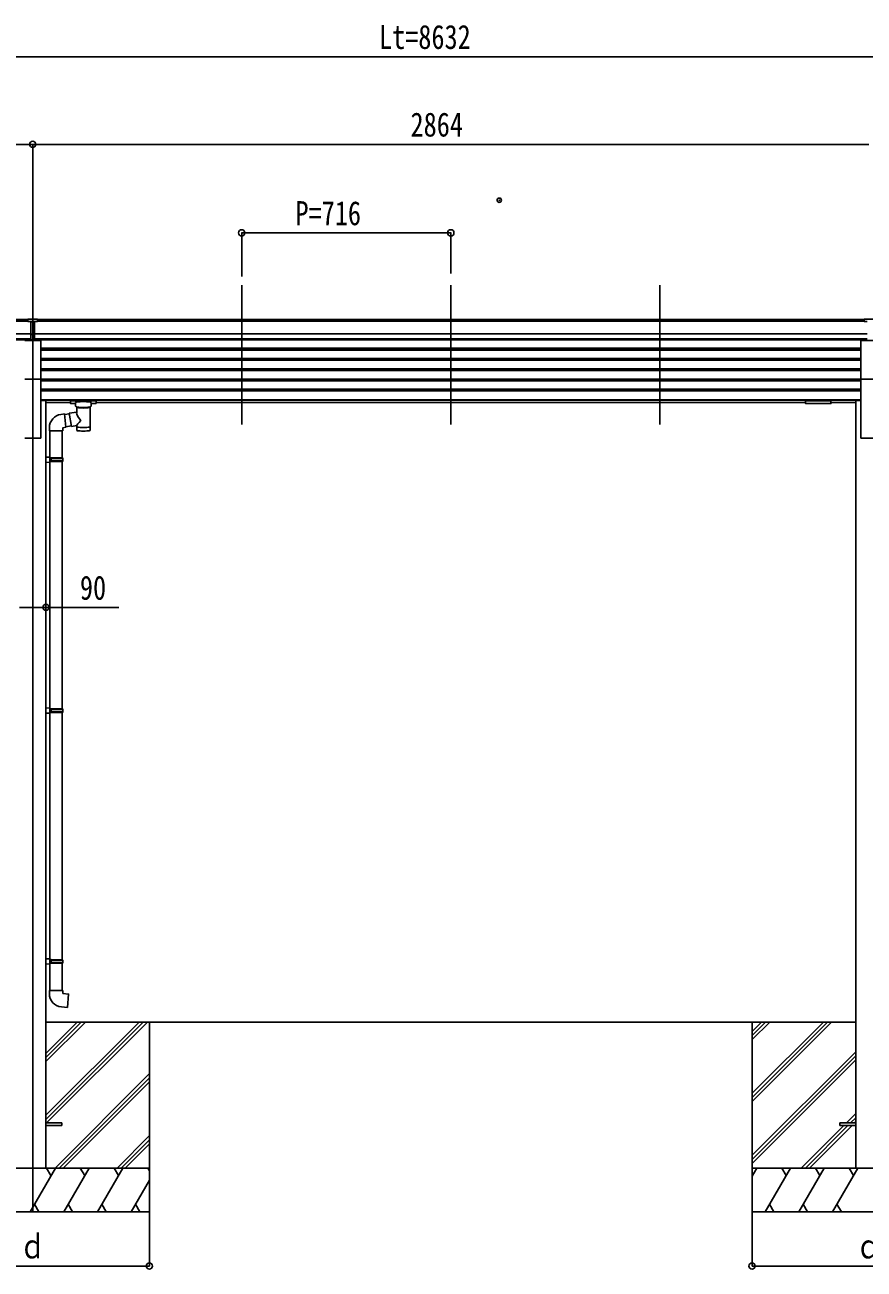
# Model space of a CAD drawing. Units: millimetres, scale not verified. Extents: x -10512 to 10512, y -7425 to 7425.
# Drawn here: x -1379 to 1495, y -4046 to 216 of the extents above; entities that cross this region are included whole.
import ezdxf
from ezdxf.enums import TextEntityAlignment as Align

# ---------------------------------------------------------------- set-up
doc = ezdxf.new("R2010")
doc.units = ezdxf.units.MM
doc.header["$LTSCALE"] = 30
doc.header["$PDMODE"] = 32
doc.header["$PDSIZE"] = 15
for name, color, linetype in [('0-3_YKK_12', 2, 'Continuous'), ('0-4_YKK_13', 4, 'Continuous'), ('0-5_YKK_A1', 4, 'Continuous'), ('0-6_YKK_D', 6, 'Continuous')]:
    doc.layers.add(name, color=color, linetype=linetype)
doc.styles.add('ＭＳ ゴシック', font='')
doc.styles.get('ＭＳ ゴシック').set_extended_font_data('MS Gothic')

msp = doc.modelspace()

# ---------------------------------------------------------------- linework, layer by layer
at = {"layer": '0-3_YKK_12'}
for p, q in [((-1352.1, -675.67), (-1352.1, -3850.07)), ((-636.1, -675.67), (-636.1, -1153.19)), ((79.9, -675.67), (79.9, -1153.19)), ((795.9, -675.67), (795.9, -1153.19))]:
    msp.add_line(p, q, dxfattribs=at)
at = {"layer": '0-4_YKK_13'}
for p, q in [((-1368.6, -800.09), (-1368.6, -792.24)), ((-1368.6, -800.09), (-1358.6, -800.09)), ((-1352.1, -800.91), (-1358.6, -800.51)), ((-1358.6, -802.09), (-1345.6, -802.09)), ((-1345.6, -800.57), (-1352.1, -800.88)), ((-1345.6, -863.72), (-1345.6, -798.44)), ((1495.4, -800.09), (1495.4, -792.24)), ((1495.4, -800.09), (1505.4, -800.09)), ((-1358.6, -843.61), (-1352.1, -843.77)), ((-1352.1, -843.77), (-1345.6, -843.61)), ((-1379.6, -865.7), (-1324.6, -865.7)), ((-1358.6, -862.65), (-1352.1, -863.05)), ((-1352.1, -863.05), (-1345.6, -862.65)), ((-1324.6, -997.5), (-1324.6, -865.7)), ((1484.4, -997.5), (1484.4, -865.7)), ((1484.4, -865.7), (1539.4, -865.7)), ((-1379.6, -997.5), (-1324.6, -997.5)), ((1484.4, -997.5), (1539.4, -997.5)), ((-1222.1, -1070.36), (-1222.1, -1081.12)), ((-1137.1, -1069.69), (-1220.1, -1069.69)), ((-1137.1, -1071.87), (-1220.1, -1071.87)), ((-1205.6, -1081.78), (-1220.1, -1081.78)), ((-1205.6, -1088.59), (-1205.6, -1078.31)), ((-1201.5, -1110.66), (-1201.5, -1093.08)), ((-1155.7, -1093.09), (-1155.68, -1173.38)), ((-1151.6, -1088.59), (-1151.6, -1078.31)), ((-1137.1, -1081.78), (-1151.6, -1081.78)), ((-1135.1, -1070.36), (-1135.1, -1081.12)), ((-1135.1, -1070.55), (-1135.1, -1072.09)), ((1294.9, -1070.36), (1294.9, -1081.12)), ((1294.9, -1070.36), (1294.9, -1081.12)), ((1294.9, -1070.55), (1294.9, -1072.09)), ((1294.9, -1070.55), (1294.9, -1072.09)), ((1296.9, -1069.69), (1379.9, -1069.69)), ((1296.9, -1071.87), (1379.9, -1071.87)), ((1296.9, -1081.78), (1379.9, -1081.78)), ((1381.9, -1070.36), (1381.9, -1081.12)), ((-1255.46, -1118.6), (-1242.95, -1117.04)), ((-1226.43, -1116.45), (-1242.78, -1118.98)), ((-1226.72, -1114.57), (-1201.5, -1110.66)), ((-1226.72, -1114.57), (-1219.7, -1159.83)), ((-1294.86, -1174.61), (-1294.86, -1163.69)), ((-1248.86, -1174.61), (-1294.86, -1174.61)), ((-1292.9, -1174.61), (-1292.9, -1265.44)), ((-1250.9, -1174.61), (-1250.9, -1268)), ((-1219.99, -1157.95), (-1239.11, -1160.92)), ((-1201.5, -1157), (-1219.7, -1159.83)), ((-1201.52, -1173.38), (-1201.5, -1156.75)), ((-1290.9, -1265.5), (-1306.9, -1265.03)), ((-1306.9, -1265.03), (-1306.9, -1282.97)), ((-1290.9, -1267.5), (-1292.9, -1267.5)), ((-1249.9, -1268), (-1292.9, -1268)), ((-1248.9, -1270), (-1292.9, -1270)), ((-1248.9, -1278), (-1292.9, -1278)), ((-1290.9, -1267.5), (-1290.9, -1265.5)), ((-1288.42, -1270), (-1287.99, -1268)), ((-1248.9, -1270), (-1249.9, -1268)), ((-1248.9, -1278), (-1249.9, -1280)), ((-1248.9, -1270), (-1248.9, -1278)), ((-1290.9, -1282.5), (-1306.9, -1282.97)), ((-1249.9, -1280), (-1292.9, -1280)), ((-1292.9, -2124.69), (-1292.9, -1282.56)), ((-1290.9, -1282.5), (-1290.9, -1280.5)), ((-1250.9, -2127.25), (-1250.9, -1280)), ((-1290.9, -2124.75), (-1306.9, -2124.28)), ((-1306.9, -2124.28), (-1306.9, -2142.22)), ((-1290.9, -2126.75), (-1292.9, -2126.75)), ((-1249.9, -2127.25), (-1292.9, -2127.25)), ((-1248.9, -2129.25), (-1292.9, -2129.25)), ((-1290.9, -2126.75), (-1290.9, -2124.75)), ((-1288.42, -2129.25), (-1287.99, -2127.25)), ((-1248.9, -2129.25), (-1249.9, -2127.25)), ((-1248.9, -2129.25), (-1248.9, -2137.25)), ((-1290.9, -2141.75), (-1306.9, -2142.22)), ((-1248.9, -2137.25), (-1292.9, -2137.25)), ((-1249.9, -2139.25), (-1292.9, -2139.25)), ((-1292.9, -2141.81), (-1292.9, -2983.94)), ((-1290.9, -2141.75), (-1290.9, -2139.75)), ((-1250.9, -2139.25), (-1250.9, -2986.5)), ((-1248.9, -2137.25), (-1249.9, -2139.25)), ((-1290.9, -2984), (-1306.9, -2983.53)), ((-1306.9, -3001.47), (-1306.9, -2983.53)), ((-1290.9, -3001), (-1306.9, -3001.47)), ((-1249.9, -2986.5), (-1292.9, -2986.5)), ((-1248.9, -2988.5), (-1292.9, -2988.5)), ((-1248.9, -2996.5), (-1292.9, -2996.5)), ((-1249.9, -2998.5), (-1292.9, -2998.5)), ((-1290.9, -2999), (-1292.9, -2999)), ((-1292.9, -3001.06), (-1292.9, -3092.5)), ((-1290.9, -2984), (-1290.9, -2986)), ((-1290.9, -2999), (-1290.9, -3001)), ((-1288.42, -2996.5), (-1287.99, -2998.5)), ((-1250.9, -2998.5), (-1250.9, -3092.5)), ((-1248.9, -2988.5), (-1249.9, -2986.5)), ((-1248.9, -2996.5), (-1249.9, -2998.5)), ((-1248.9, -2996.5), (-1248.9, -2988.5)), ((-1248.9, -3092.5), (-1294.9, -3092.5)), ((-1294.9, -3092.5), (-1294.9, -3103.42)), ((-1248.9, -3102.5), (-1248.9, -3092.5)), ((-1306.9, -3545.57), (-1252.1, -3545.57)), ((-1306.9, -3554.57), (-1252.1, -3554.57)), ((-1252.1, -3545.57), (-1252.1, -3554.57)), ((1411.9, -3545.57), (1411.9, -3554.57)), ((1411.9, -3545.57), (1466.7, -3545.57)), ((1411.9, -3554.57), (1466.7, -3554.57))]:
    msp.add_line(p, q, dxfattribs=at)
for points in [[(-1368.6, -792.24), (-1350.6, -792.09), (-1335.6, -792.22)], [(-1345.6, -863.72), (-1352.1, -864.11), (-1358.6, -863.72), (-1358.6, -798.38)], [(-1345.6, -800.04), (-1335.6, -799.96), (-1335.6, -792.22)], [(1495.4, -792.24), (1513.4, -792.09), (1528.4, -792.22)], [(-1345.6, -844.71), (-1348.86, -844.79), (-1352.1, -844.87), (-1355.34, -844.79), (-1358.6, -844.71)], [(-1220.1, -1069.69), (-1220.45, -1069.7), (-1220.98, -1069.72), (-1221.43, -1069.77), (-1221.74, -1069.85), (-1221.9, -1069.95), (-1222.02, -1070.09), (-1222.09, -1070.27), (-1222.1, -1070.36)], [(-1220.1, -1081.78), (-1220.45, -1081.78), (-1220.98, -1081.75), (-1221.43, -1081.7), (-1221.74, -1081.62), (-1221.9, -1081.52), (-1222.02, -1081.39), (-1222.09, -1081.21), (-1222.1, -1081.12)], [(-1201.5, -1093.08), (-1201.73, -1092.98), (-1203.09, -1092.25), (-1204.2, -1091.4), (-1204.96, -1090.54), (-1205.42, -1089.64), (-1205.59, -1088.75)], [(-1151.64, -1088.53), (-1151.61, -1088.89), (-1151.86, -1089.85), (-1152.38, -1090.73), (-1153.19, -1091.57), (-1154.3, -1092.37), (-1155.7, -1093.09)], [(-1135.1, -1070.36), (-1135.14, -1070.16), (-1135.22, -1070.02), (-1135.32, -1069.93), (-1135.42, -1069.87), (-1135.54, -1069.82), (-1135.83, -1069.76), (-1136.32, -1069.72), (-1136.87, -1069.69), (-1137.1, -1069.69)], [(-1135.1, -1081.12), (-1135.14, -1081.31), (-1135.22, -1081.45), (-1135.32, -1081.54), (-1135.42, -1081.6), (-1135.54, -1081.65), (-1135.83, -1081.71), (-1136.32, -1081.76), (-1136.87, -1081.78), (-1137.1, -1081.78)], [(1294.9, -1070.36), (1294.94, -1070.16), (1295.02, -1070.02), (1295.12, -1069.93), (1295.22, -1069.87), (1295.34, -1069.82), (1295.63, -1069.76), (1296.12, -1069.72), (1296.67, -1069.69), (1296.9, -1069.69)], [(1294.9, -1070.36), (1294.94, -1070.16), (1295.02, -1070.02), (1295.12, -1069.93), (1295.22, -1069.87), (1295.34, -1069.82), (1295.63, -1069.76), (1296.12, -1069.72), (1296.67, -1069.69), (1296.9, -1069.69)], [(1294.9, -1081.12), (1294.94, -1081.31), (1295.02, -1081.45), (1295.12, -1081.54), (1295.22, -1081.6), (1295.34, -1081.65), (1295.63, -1081.71), (1296.12, -1081.76), (1296.67, -1081.78), (1296.9, -1081.78)], [(1294.9, -1081.12), (1294.94, -1081.31), (1295.02, -1081.45), (1295.12, -1081.54), (1295.22, -1081.6), (1295.34, -1081.65), (1295.63, -1081.71), (1296.12, -1081.76), (1296.67, -1081.78), (1296.9, -1081.78)], [(1379.9, -1069.69), (1380.25, -1069.7), (1380.78, -1069.72), (1381.23, -1069.77), (1381.54, -1069.85), (1381.71, -1069.95), (1381.83, -1070.09), (1381.89, -1070.27), (1381.9, -1070.36)], [(1379.9, -1081.78), (1380.25, -1081.78), (1380.78, -1081.75), (1381.23, -1081.7), (1381.54, -1081.62), (1381.71, -1081.52), (1381.83, -1081.39), (1381.89, -1081.21), (1381.9, -1081.12)], [(-1242.95, -1117.04), (-1238.94, -1162.86), (-1248.86, -1164.61), (-1248.86, -1174.61)], [(-1290.9, -1280.5), (-1292.9, -1280.5), (-1292.9, -1267.5)], [(-1288.42, -1270), (-1288.42, -1278), (-1287.99, -1280)], [(-1290.9, -2139.75), (-1292.9, -2139.75), (-1292.9, -2126.75)], [(-1288.42, -2129.25), (-1288.42, -2137.25), (-1287.99, -2139.25)], [(-1290.9, -2986), (-1292.9, -2986), (-1292.9, -2999)], [(-1288.42, -2996.5), (-1288.42, -2988.5), (-1287.99, -2986.5)], [(-1253.82, -3148.25), (-1232.99, -3150.07), (-1228.98, -3104.25), (-1248.9, -3102.5)]]:
    msp.add_lwpolyline(points, dxfattribs=at)
for centre, radius, start, end in [((-1248.95, -1164.04), 45.91, 98.14944, 179.55845), ((-1249.9, -3103.42), 45, 180, 265)]:
    msp.add_arc(centre, radius, start, end, dxfattribs=at)
for centre, major_axis, ratio, start_param, end_param in [((-1327.53, -802.4), (24.57, -1.51), 0.121868, 3.1422238, 3.1491027), ((-1220.1, -1072.09), (-2, 0), 0.109601, 4.712389, 6.2831853), ((-1178.6, -1078.31), (-27, 0), 0.122176, 3.1415927, 6.2831853), ((-1189.6, -1088.59), (-16, 0), 0.361356, 0, 0.0194874), ((-1178.59, -1093.54), (-22.92, 0.42), 0.07247, 0.0008089, 1.5716053), ((-1178.59, -1095.17), (-22.92, 0.42), 0.07247, 0.0008089, 1.5716053), ((-1178.61, -1093.54), (22.91, 0.42), 0.072511, 4.711586, 6.2823824), ((-1178.61, -1095.17), (22.91, 0.42), 0.072511, 4.711586, 6.2823824), ((-1137.1, -1072.09), (-2, 0), 0.109601, 3.1415927, 4.712389), ((1296.9, -1072.09), (2, 0), 0.109601, 1.5707963, 3.1415927), ((1296.9, -1072.09), (2, 0), 0.109601, 1.5707963, 3.1415927), ((1379.9, -1072.09), (2, 0), 0.109601, 0, 1.5707963), ((-1178.6, -1137.2), (22.81, -26.62), 0.234429, 3.1563334, 4.5976381), ((-1181.15, -1134.56), (-20.32, -22.25), 0.045535, 4.9756507, 6.2441899), ((-1178.6, -1173.38), (-22.92, 0), 0.101955, 6.2829723, 9.4248207), ((-1178.6, -1160.94), (-22.91, 0), 0.122865, 6.2831853, 9.424778)]:
    msp.add_ellipse(centre, major_axis=major_axis, ratio=ratio, start_param=start_param, end_param=end_param, dxfattribs=at)
at = {"layer": '0-5_YKK_A1'}
for p, q in [((-1368.6, -793.66), (-4209.6, -793.66)), ((-1368.6, -798.87), (-4209.6, -798.87)), ((-1345.6, -798.87), (-1345.6, -798.87)), ((1495.4, -793.66), (-1335.6, -793.66)), ((1495.4, -798.87), (-1335.6, -798.87)), ((-1358.6, -842.41), (-4209.6, -842.41)), ((1505.4, -842.41), (-1345.6, -842.41)), ((-1358.6, -860.26), (-4209.6, -860.26)), ((-1358.6, -863.5), (-4209.6, -863.5)), ((1505.4, -860.26), (-1345.6, -860.26)), ((1505.4, -863.5), (-1345.6, -863.5)), ((-1324.6, -892.36), (1484.4, -892.36)), ((-1324.6, -893.85), (1484.4, -893.85)), ((-1324.6, -898.17), (1484.4, -898.17)), ((-1324.6, -927.45), (1484.4, -927.45)), ((-1324.6, -928.94), (1484.4, -928.94)), ((-1324.6, -933.26), (1484.4, -933.26)), ((-1324.6, -962.5), (1484.4, -962.5)), ((-1324.6, -963.99), (1484.4, -963.99)), ((-1324.6, -968.31), (1484.4, -968.31)), ((-1324.6, -997.5), (-1324.6, -1200.07)), ((-1324.6, -997.55), (1484.4, -997.55)), ((-1324.6, -999.05), (1484.4, -999.05)), ((-1324.6, -1003.36), (1484.4, -1003.36)), ((1484.4, -997.5), (1484.4, -1200.07)), ((-1324.6, -1032.63), (1484.4, -1032.63)), ((-1324.6, -1034.13), (1484.4, -1034.13)), ((-1324.6, -1038.45), (1484.4, -1038.45)), ((-1324.6, -1068.48), (1484.4, -1068.48)), ((-1324.6, -1069.88), (1484.4, -1069.88)), ((-1306.9, -1071.07), (-1324.6, -1071.07)), ((-1306.9, -1071.07), (-1306.9, -3700.07)), ((-1306.9, -1077.57), (-1222.1, -1077.57)), ((-1135.1, -1077.57), (1294.9, -1077.57)), ((1381.9, -1077.57), (1466.7, -1077.57)), ((1466.7, -1071.07), (1466.7, -3700.07)), ((1466.7, -1071.07), (1484.4, -1071.07)), ((-1379.6, -1200.07), (-1324.6, -1200.07)), ((1484.4, -1200.07), (1539.4, -1200.07)), ((-1307.1, -3519.55), (-987.62, -3200.07)), ((-1307.1, -3533.69), (-973.48, -3200.07)), ((-1307.1, -3335.7), (-1171.47, -3200.07)), ((-1307.1, -3321.56), (-1185.61, -3200.07)), ((-1307.1, -3307.42), (-1199.75, -3200.07)), ((1466.7, -3200.07), (-1306.9, -3200.07)), ((-1304.84, -3545.57), (-959.34, -3200.07)), ((-952.3, -3200.07), (-952.3, -3850.07)), ((1111.7, -3200.07), (1111.7, -3850.07)), ((1111.7, -3444.25), (1355.88, -3200.07)), ((1111.7, -3458.39), (1370.02, -3200.07)), ((1111.7, -3472.53), (1384.16, -3200.07)), ((1111.7, -3260.4), (1172.03, -3200.07)), ((1111.7, -3246.26), (1157.89, -3200.07)), ((1111.7, -3232.12), (1143.75, -3200.07)), ((1111.7, -3656.38), (1466.5, -3301.58)), ((1111.7, -3670.52), (1466.5, -3315.72)), ((1111.7, -3684.66), (1466.5, -3329.87)), ((-1275.49, -3700.07), (-952.3, -3376.88)), ((-1261.35, -3700.07), (-952.3, -3391.02)), ((-1247.21, -3700.07), (-952.3, -3405.17)), ((1434.64, -3545.57), (1466.5, -3513.71)), ((1448.78, -3545.57), (1466.5, -3527.86)), ((1280.14, -3700.07), (1425.64, -3554.57)), ((1294.28, -3700.07), (1439.78, -3554.57)), ((1308.43, -3700.07), (1453.93, -3554.57)), ((1462.93, -3545.57), (1466.5, -3542)), ((1462.93, -3545.57), (1466.5, -3542)), ((-1063.36, -3700.07), (-952.3, -3589.01)), ((-1049.22, -3700.07), (-952.3, -3603.16)), ((-1035.07, -3700.07), (-952.3, -3617.3)), ((-952.3, -3700.07), (-1752.3, -3700.07)), ((-1361.14, -3850.07), (-1274.54, -3700.07)), ((-1289.54, -3726.05), (-1304.54, -3700.07)), ((-1245.67, -3850.07), (-1159.07, -3700.07)), ((-1174.07, -3726.05), (-1189.07, -3700.07)), ((-1130.2, -3850.07), (-1043.6, -3700.07)), ((-1073.6, -3700.07), (-1058.6, -3726.05)), ((-958.13, -3700.07), (-952.3, -3710.17)), ((1911.7, -3700.07), (1111.7, -3700.07)), ((1111.7, -3727.57), (1127.58, -3700.07)), ((1156.45, -3850.07), (1243.05, -3700.07)), ((1228.05, -3726.05), (1213.05, -3700.07)), ((1271.92, -3850.07), (1358.52, -3700.07)), ((1343.52, -3726.05), (1328.52, -3700.07)), ((1387.39, -3850.07), (1473.99, -3700.07)), ((1458.99, -3726.05), (1443.99, -3700.07)), ((-1014.73, -3850.07), (-952.3, -3741.93)), ((-1346.14, -3824.09), (-1331.14, -3850.07)), ((-1230.67, -3824.09), (-1215.68, -3850.07)), ((-1115.2, -3824.09), (-1100.21, -3850.07)), ((-999.73, -3824.09), (-984.74, -3850.07)), ((1171.44, -3824.09), (1186.44, -3850.07)), ((1286.92, -3824.09), (1301.91, -3850.07)), ((1402.39, -3824.09), (1417.39, -3850.07)), ((-1752.3, -3850.07), (-952.3, -3850.07)), ((1111.7, -3850.07), (1911.7, -3850.07))]:
    msp.add_line(p, q, dxfattribs=at)
msp.add_point((245.97, -384.99), dxfattribs=at)
at = {"layer": '0-6_YKK_D'}
for p, q in [((-4086.1, 106.34), (4245.9, 106.34)), ((-4216.1, -193.66), (-1352.1, -193.66)), ((-1352.1, -703.23), (-1352.1, -192.66)), ((-1352.1, -703.23), (-1352.1, -192.66)), ((-1352.1, -193.66), (1511.9, -193.66)), ((-636.1, -646.78), (-636.1, -495.68)), ((-636.1, -496.68), (79.9, -496.68)), ((79.9, -635.64), (79.9, -495.68)), ((-952.3, -3851.07), (-952.3, -4036.78)), ((1111.7, -3850.07), (1111.7, -4036.78)), ((-1752.3, -4035.78), (-952.3, -4035.78)), ((1111.7, -4035.78), (1911.7, -4035.78))]:
    msp.add_line(p, q, dxfattribs=at)
msp.add_lwpolyline([(-1397.3, -1779.62), (-1306.9, -1779.62), (-1057.1, -1779.62)], dxfattribs=at)
for centre in [(-1352.1, -193.66), (-1352.1, -193.66), (-636.1, -496.68), (79.9, -496.68), (-1306.9, -1779.62), (-952.3, -4035.78), (1111.7, -4035.78)]:
    msp.add_circle(centre, 10.62, dxfattribs=at)

# ---------------------------------------------------------------- texts
at = {"layer": '0-6_YKK_D', "style": 'ＭＳ ゴシック', "width": 0.8}
for s, p in [('Lt=8632', (-166.1, 108.34)), ('2864', (-58.1, -191.66)), ('P=716', (-452.1, -495.38)), ('90', (-1190.4, -1778.32)), ('ｄ', (-1397.3, -4034.45)), ('ｄ', (1466.7, -4034.45))]:
    msp.add_text(s, height=82.48, dxfattribs=at).set_placement(p, align=Align.BOTTOM_LEFT)

doc.saveas('drawing.dxf')
